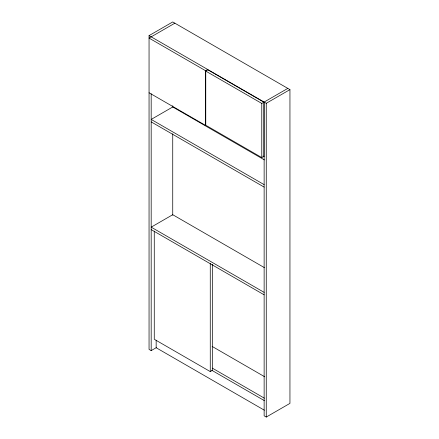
<?xml version="1.0" encoding="UTF-8"?>
<svg xmlns="http://www.w3.org/2000/svg" width="439" height="439" viewBox="0 0 439 439"><rect width="100%" height="100%" fill="white"/><g stroke="black" fill="none" stroke-linecap="round" stroke-linejoin="round"><path stroke-width="0.66" d="M156.514 347.534L151.186 350.607L149.051 349.378L149.051 35.619L172.736 21.95L289.949 89.622L289.949 403.381L266.264 417.05L264.135 415.821L264.135 102.062L287.814 88.393M174.865 23.179L149.051 38.083L205.529 70.69L207.658 69.455M205.765 71.096L207.899 69.867L263.899 102.199L263.899 156.339L261.77 157.568L205.765 125.236L205.765 71.096L261.77 103.428L263.899 102.199M149.051 35.619L266.264 103.291L289.949 89.622M154.265 231.123L154.265 339.259L210.265 371.592L212.394 370.362L212.394 264.278M262.956 156.064L264.135 156.75M149.051 92.766L205.529 125.373L205.529 70.69M264.393 159.906L172.736 106.984L151.186 119.424L264.135 184.638M151.186 121.888L264.135 187.096M264.393 267.636L172.736 214.715L151.186 227.155L264.135 292.369M151.186 229.619L264.135 294.827M212.119 346.415L264.75 376.805M212.339 368.14L264.377 398.184M211.746 370.264L264.377 400.648M264.377 410.218L156.158 347.737L156.158 340.22M266.264 103.291L266.264 417.05M261.77 103.428L261.77 157.568M210.265 263.455L210.265 371.592M172.736 105.755L172.736 107.121M172.736 133.78L172.736 215.126M151.186 93.71L151.186 350.607"/></g></svg>
